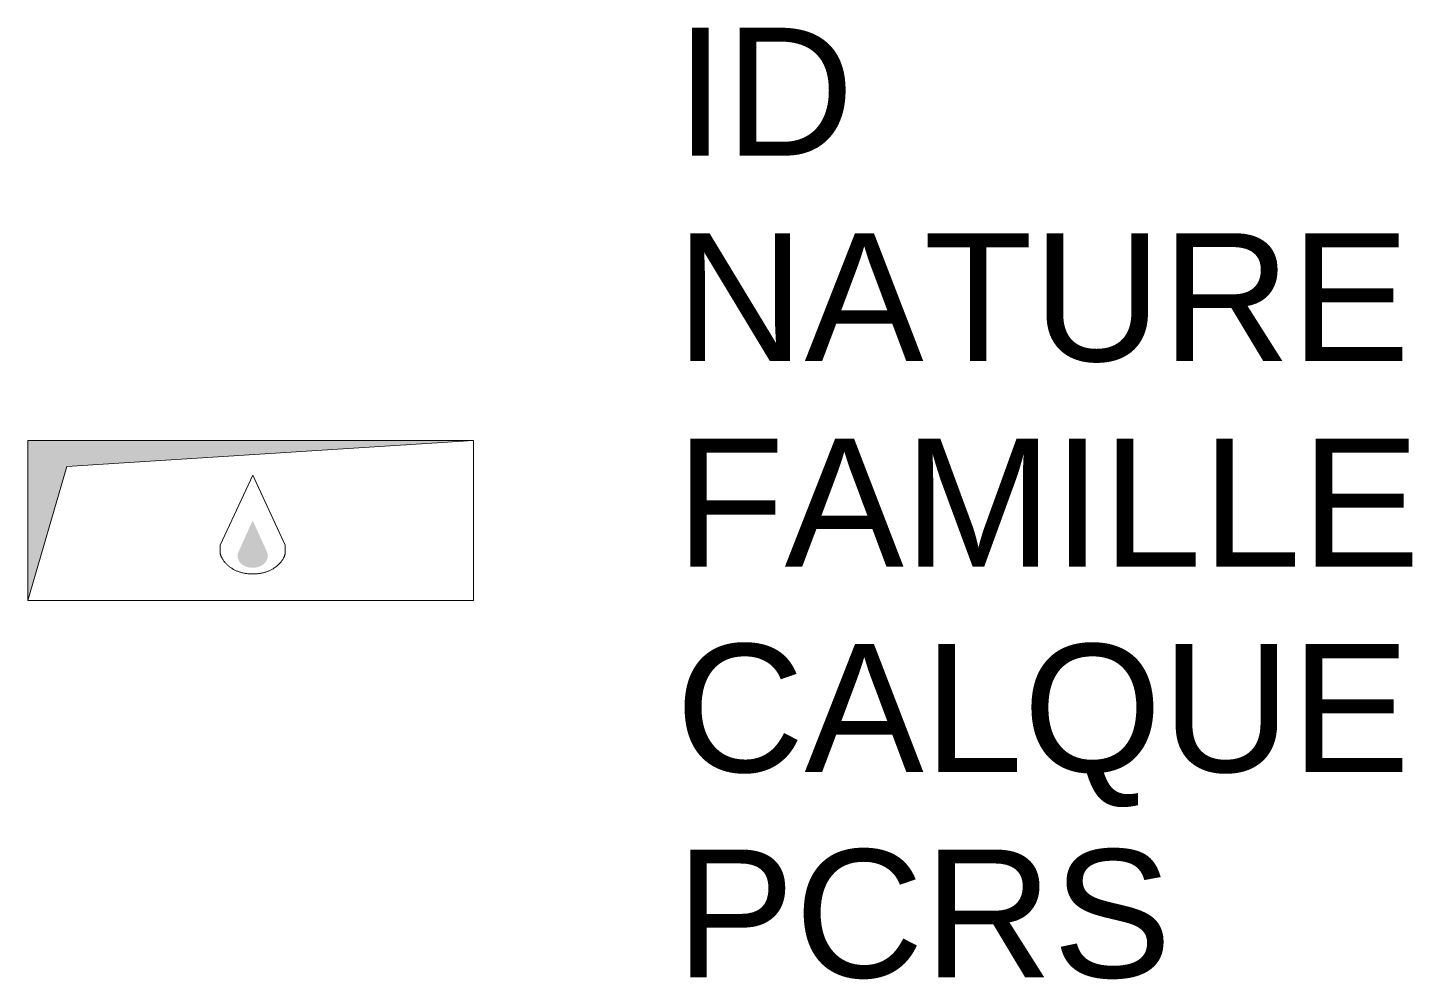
# Model space of a CAD drawing. Header units: metres. Extents: x 3247.7 to 3249.86, y 1844.87 to 1846.35.
import ezdxf

# ---------------------------------------------------------------- set-up
doc = ezdxf.new("R2010")
doc.units = ezdxf.units.M
doc.linetypes.add('Socle_Continu', pattern=[2.5, 2.5, 0])
doc.layers.add('GAZFL_SCS', color=40, linetype='Socle_Continu', lineweight=13)
doc.styles.get("Standard").update_dxf_attribs({"font": 'arial.ttf'})

msp = doc.modelspace()

# ---------------------------------------------------------------- hatches: boundary and pattern name
at = {"layer": 'GAZFL_SCS', "linetype": 'Socle_Continu'}
msp.add_hatch(color=256, dxfattribs=at).paths.add_polyline_path([(3247.6973, 1845.4592), (3247.6973, 1845.7092), (3248.3946, 1845.7092), (3247.7585, 1845.6687)])
h = msp.add_hatch(color=256, dxfattribs=at)
edge = h.paths.add_edge_path()
edge.add_line((3248.0492, 1845.5843), (3248.0259, 1845.5328))
edge.add_line((3248.0259, 1845.5328), (3248.0259, 1845.5263))
edge.add_ellipse((3248.0492, 1845.528), major_axis=(-0.0234, 0), ratio=0.758629, start_angle=5.446, end_angle=174.554)
edge.add_line((3248.0726, 1845.5263), (3248.0726, 1845.5328))
edge.add_line((3248.0726, 1845.5328), (3248.0492, 1845.5843))

# ---------------------------------------------------------------- linework, layer by layer
at = {"layer": 'GAZFL_SCS', "linetype": 'Socle_Continu', "flags": 128}
msp.add_lwpolyline([(3247.6973, 1845.7092), (3247.6973, 1845.4592), (3248.3946, 1845.4592), (3248.3946, 1845.7092)], close=True, dxfattribs=at)
at = {"layer": 'GAZFL_SCS', "linetype": 'Socle_Continu'}
msp.add_lwpolyline([(3247.6973, 1845.4592), (3247.6973, 1845.7092), (3248.3946, 1845.7092), (3247.7585, 1845.6687)], close=True, dxfattribs=at)
msp.add_lwpolyline([(3248.1001, 1845.5328), (3248.1001, 1845.5457), (3248.0492, 1845.655), (3247.9984, 1845.5457), (3247.9984, 1845.5328, 0.066358), (3248.0012, 1845.5254, 0.1059), (3248.0127, 1845.5121, 0.086348), (3248.0289, 1845.5037, 0.076263), (3248.0492, 1845.5006, 0.076263), (3248.0696, 1845.5037, 0.086348), (3248.0858, 1845.5121, 0.1059), (3248.0973, 1845.5254, 0.066358)], format="xyb", close=True, dxfattribs=at)

# ---------------------------------------------------------------- texts
at = {"layer": 'GAZFL_SCS', "linetype": 'Socle_Continu', "flags": 9}
for tag, p, s in [('ID', (3248.7105, 1846.1548), 'JP_0703'), ('NATURE', (3248.7105, 1845.8335), 'Coffret gaz'), ('FAMILLE', (3248.7105, 1845.5123), 'Gaz'), ('CALQUE', (3248.7105, 1845.191), 'GAZFL_SCS'), ('PCRS', (3248.7105, 1844.8697), 'AffleurantSymbole')]:
    msp.add_attdef(tag, p, s, height=0.2, dxfattribs=at)

doc.saveas('drawing.dxf')
